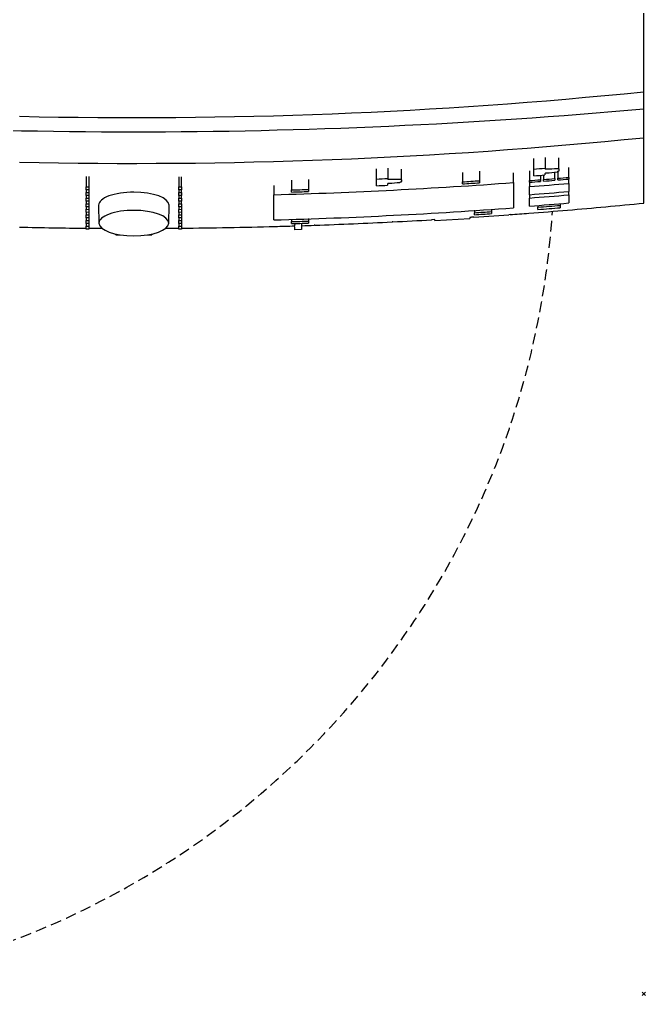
# Model space of a CAD drawing. Header units: millimetres. Extents: x -1 to 597, y -1073 to 67.
# Drawn here: x 232 to 597, y -1073 to -503 of the extents above; entities that cross this region are included whole.
import ezdxf

# ---------------------------------------------------------------- set-up
doc = ezdxf.new("R2010")
doc.units = ezdxf.units.MM
doc.header["$PDMODE"] = 3
doc.linetypes.add('NASCOSTA', pattern=[9.525, 6.35, -3.175])
for name, color, linetype in [('IQ_200_2D', 1, 'Continuous'), ('IQ_204_2D', 7, 'Continuous'), ('IQ_INS_3D', 3, 'Continuous')]:
    doc.layers.add(name, color=color, linetype=linetype)

msp = doc.modelspace()

# ---------------------------------------------------------------- linework, layer by layer
at = {"layer": 'IQ_200_2D'}
for p, q in [((596, -555.17), (596, 0)), ((596, -572.03), (596, -545.17)), ((449.44, -621.19), (449.04, -621.21)), ((472.44, -619.94), (472.04, -619.97)), ((473.93, -619.86), (472.44, -619.94)), ((473.97, -620.42), (473.93, -619.86)), ((473.97, -620.42), (494.39, -619.15)), ((495.04, -618.54), (494.36, -618.59)), ((494.36, -618.59), (494.39, -619.15)), ((495.44, -618.52), (495.04, -618.54)), ((496.85, -618.43), (495.44, -618.52)), ((496.85, -618.43), (517.26, -617)), ((518.04, -616.95), (517.26, -617)), ((396.18, -625.7), (392.18, -625.83)), ((403.94, -623.14), (403.54, -623.15))]:
    msp.add_line(p, q, dxfattribs=at)
at = {"layer": 'IQ_200_2D', "flags": 128}
for points in [[(596, -610.2), (596, -591.12), (596, -572.03)], [(392.18, -625.83), (392.18, -624.51), (392.14, -623.53)], [(396.18, -623.4), (396.18, -624.39), (396.18, -625.7)]]:
    msp.add_lwpolyline(points, dxfattribs=at)
at = {"layer": 'IQ_200_2D'}
for start, end in [(274.40601, 274.83863), (274.83863, 275.69052), (272.01704, 272.87836), (272.886, 273.31785), (274.19745, 274.40601), (268.72628, 269.47044), (269.49906, 269.6413), (270.35642, 270.50088), (270.5295, 271.57416), (271.57416, 271.79178), (271.86884, 272.0094)]:
    msp.add_arc((298.25, 2377.87), 3002.87, start, end, dxfattribs=at)
at = {"layer": 'IQ_204_2D'}
for p, q in [((531.81, -590.37), (531.81, -584.08)), ((538.37, -583.54), (538.37, -589.84)), ((546.34, -590.34), (546.34, -583.69)), ((439.92, -596.17), (439.92, -590.14)), ((446.47, -589.88), (446.47, -595.85)), ((454.45, -596.59), (454.45, -590.38)), ((490.11, -592.32), (490.11, -597.8)), ((500.11, -591.49), (500.11, -597.14)), ((519.91, -598.21), (519.91, -592.53)), ((529.24, -591.29), (529.24, -597.07)), ((543.99, -595.88), (543.99, -592.07)), ((545.74, -591.73), (545.74, -595.74)), ((552.24, -595.19), (552.24, -589.39)), ((270.5, -594.63), (270.5, -600.72)), ((272, -594.63), (272, -600.73)), ((324.5, -594.81), (324.5, -600.73)), ((326, -600.72), (326, -594.81)), ((390.24, -596.85), (390.24, -602.56)), ((400.24, -596.46), (400.24, -602.23)), ((529.24, -598.05), (529.24, -600.57)), ((535.74, -594), (535.74, -596.55)), ((537.49, -593.86), (537.49, -596.41)), ((552.24, -598.7), (552.24, -596.18)), ((270.5, -600.72), (272, -600.73)), ((272, -602.5), (270.5, -602.49)), ((270.5, -602.49), (270.5, -604)), ((270.5, -604), (272, -604.01)), ((272, -602.5), (272, -604.01)), ((324.5, -600.73), (326, -600.72)), ((326, -602.49), (324.5, -602.5)), ((324.5, -602.5), (324.5, -604.01)), ((324.5, -604.01), (326, -604)), ((326, -604), (326, -602.49)), ((379.91, -599.92), (379.91, -605.34)), ((552.24, -605.4), (552.24, -603.43)), ((272, -605.78), (270.5, -605.77)), ((270.5, -605.77), (270.5, -607.28)), ((270.5, -607.28), (272, -607.29)), ((272, -609.06), (270.5, -609.05)), ((270.5, -609.05), (270.5, -610.56)), ((272, -605.78), (272, -607.29)), ((272, -609.06), (272, -610.57)), ((326, -605.77), (324.5, -605.78)), ((324.5, -605.78), (324.5, -607.29)), ((324.5, -607.29), (326, -607.28)), ((326, -609.05), (324.5, -609.06)), ((324.5, -609.06), (324.5, -610.57)), ((326, -607.28), (326, -605.77)), ((326, -610.56), (326, -609.05)), ((529.24, -605.3), (529.24, -607.27)), ((270.5, -610.56), (272, -610.57)), ((272, -612.34), (270.5, -612.33)), ((270.5, -612.33), (270.5, -613.84)), ((270.5, -613.84), (272, -613.86)), ((272, -615.62), (270.5, -615.61)), ((270.5, -615.61), (270.5, -617.12)), ((272, -612.34), (272, -613.86)), ((277.71, -611.43), (277.9, -621.96)), ((318.6, -621.96), (318.79, -611.43)), ((324.5, -610.57), (326, -610.56)), ((326, -612.33), (324.5, -612.34)), ((324.5, -612.34), (324.5, -613.86)), ((324.5, -613.86), (326, -613.84)), ((326, -615.61), (324.5, -615.62)), ((326, -612.33), (326, -613.84)), ((326, -615.61), (326, -617.12)), ((497.11, -614.4), (497.11, -615.84)), ((507.11, -613.78), (507.11, -615.16)), ((534.24, -611.6), (534.24, -612.59)), ((547.24, -610.55), (547.24, -611.54)), ((270.5, -617.12), (272, -617.13)), ((272, -618.9), (270.5, -618.89)), ((270.5, -618.89), (270.5, -620.4)), ((270.5, -620.4), (272, -620.41)), ((272, -615.62), (272, -617.13)), ((272, -618.9), (272, -620.41)), ((324.5, -615.62), (324.5, -617.13)), ((324.5, -617.13), (326, -617.12)), ((326, -618.89), (324.5, -618.9)), ((324.5, -618.9), (324.5, -620.41)), ((324.5, -620.41), (326, -620.4)), ((326, -618.89), (326, -620.4)), ((390.24, -619.67), (390.24, -621.03)), ((400.24, -619.28), (400.24, -620.7)), ((272, -622.18), (270.5, -622.17)), ((270.5, -622.17), (270.5, -623.68)), ((270.5, -623.68), (272, -623.69)), ((272, -625.46), (270.5, -625.45)), ((272, -622.18), (272, -623.69)), ((326, -622.17), (324.5, -622.18)), ((324.5, -622.18), (324.5, -623.69)), ((324.5, -623.69), (326, -623.68)), ((326, -625.45), (324.5, -625.46)), ((326, -622.17), (326, -623.68)), ((392.18, -622.15), (392.14, -623.53)), ((396.18, -622.02), (396.18, -623.4)), ((287.76, -628.69), (287.76, -628.36)), ((287.76, -628.69), (290.02, -628.69)), ((306.48, -628.69), (308.74, -628.69)), ((308.74, -628.36), (308.74, -628.69))]:
    msp.add_line(p, q, dxfattribs=at)
at = {"layer": 'IQ_204_2D', "flags": 128}
for points in [[(531.81, -594.31), (531.81, -592.34), (531.81, -590.37)], [(546.34, -590.34), (546.34, -590.88), (546.34, -591.43)], [(439.92, -600.1), (439.92, -598.14), (439.92, -596.17)], [(454.45, -596.59), (454.45, -597.13), (454.45, -597.67)], [(490.11, -598.98), (490.11, -598.39), (490.11, -597.8)], [(500.11, -597.14), (500.11, -597.73), (500.11, -598.32)], [(519.91, -598.21), (519.91, -605.59), (519.91, -612.98)], [(529.24, -598.05), (529.24, -597.56), (529.24, -597.07)], [(535.74, -596.55), (535.74, -597.05), (535.74, -597.54)], [(537.49, -597.4), (537.49, -596.91), (537.49, -596.41)], [(538.31, -593.1), (538.31, -593.45), (538.31, -593.79)], [(543.99, -595.88), (543.99, -596.38), (543.99, -596.87)], [(545.74, -596.72), (545.74, -596.23), (545.74, -595.74)], [(552.24, -595.19), (552.24, -595.68), (552.24, -596.18)], [(270.5, -602.49), (270.5, -601.6), (270.5, -600.72)], [(270.5, -605.77), (270.5, -604.88), (270.5, -604)], [(272, -600.73), (272, -601.62), (272, -602.5)], [(272, -604.01), (272, -604.9), (272, -605.78)], [(324.5, -602.5), (324.5, -601.62), (324.5, -600.73)], [(324.5, -605.78), (324.5, -604.9), (324.5, -604.01)], [(326, -600.72), (326, -601.6), (326, -602.49)], [(326, -604), (326, -604.88), (326, -605.77)], [(390.24, -603.74), (390.24, -603.15), (390.24, -602.56)], [(400.24, -602.23), (400.24, -602.82), (400.24, -603.41)], [(446.42, -599.1), (446.42, -599.44), (446.42, -599.79)], [(529.24, -605.3), (529.24, -602.94), (529.24, -600.57)], [(552.24, -598.7), (552.24, -601.06), (552.24, -603.43)], [(270.5, -609.05), (270.5, -608.16), (270.5, -607.28)], [(272, -607.29), (272, -608.18), (272, -609.06)], [(324.5, -609.06), (324.5, -608.18), (324.5, -607.29)], [(326, -607.28), (326, -608.16), (326, -609.05)], [(379.91, -620.07), (379.91, -612.7), (379.91, -605.34)], [(529.24, -612), (529.24, -609.63), (529.24, -607.27)], [(552.24, -605.4), (552.24, -607.77), (552.24, -610.13)], [(270.5, -612.33), (270.5, -611.44), (270.5, -610.56)], [(270.5, -615.61), (270.5, -614.73), (270.5, -613.84)], [(272, -610.57), (272, -611.46), (272, -612.34)], [(272, -613.86), (272, -614.74), (272, -615.62)], [(324.5, -612.34), (324.5, -611.46), (324.5, -610.57)], [(324.5, -615.62), (324.5, -614.74), (324.5, -613.86)], [(326, -610.56), (326, -611.44), (326, -612.33)], [(326, -613.84), (326, -614.73), (326, -615.61)], [(507.11, -615.16), (507.11, -615.75), (507.11, -616.34)], [(534.24, -613.97), (534.24, -613.28), (534.24, -612.59)], [(547.24, -611.54), (547.24, -612.23), (547.24, -612.92)], [(270.5, -618.89), (270.5, -618), (270.5, -617.12)], [(270.5, -622.17), (270.5, -621.28), (270.5, -620.4)], [(272, -617.13), (272, -618.02), (272, -618.9)], [(272, -620.41), (272, -621.3), (272, -622.18)], [(324.5, -618.9), (324.5, -618.02), (324.5, -617.13)], [(324.5, -622.18), (324.5, -621.3), (324.5, -620.41)], [(326, -617.12), (326, -618), (326, -618.89)], [(326, -620.4), (326, -621.28), (326, -622.17)], [(390.24, -622.21), (390.24, -621.62), (390.24, -621.03)], [(400.24, -620.7), (400.24, -621.29), (400.24, -621.88)], [(497.11, -617.02), (497.11, -616.43), (497.11, -615.84)], [(270.5, -625.45), (270.5, -624.56), (270.5, -623.68)], [(272, -623.69), (272, -624.58), (272, -625.46)], [(324.5, -625.46), (324.5, -624.58), (324.5, -623.69)], [(326, -623.68), (326, -624.56), (326, -625.45)]]:
    msp.add_lwpolyline(points, dxfattribs=at)
at = {"layer": 'IQ_204_2D'}
for centre, radius, start, end in [((298.25, 2377.87), 2938.17, 268.69823, 275.81627), ((298.25, 2741.76), 3310.34, 264.83085, 275.16046), ((298.25, 2377.87), 2964.89, 268.70996, 275.76366), ((298.25, 2377.87), 2977.41, 274.49918, 274.62576), ((298.25, 2377.87), 2984.32, 271.56807, 274.25965), ((298.25, 2377.87), 2977.41, 272.72721, 272.85353), ((298.25, 2377.87), 2981.85, 273.68913, 273.8817), ((298.25, 2377.87), 2983.03, 273.68767, 273.88016), ((298.25, 2377.87), 2983.89, 274.43987, 274.56507), ((298.25, 2377.87), 2984.87, 274.43841, 274.56356), ((298.25, 2377.87), 2981.34, 274.49324, 274.61856), ((298.25, 2377.87), 2983.89, 274.59878, 274.724), ((298.25, 2377.87), 2984.87, 274.59726, 274.72244), ((298.25, 2377.87), 2983.89, 274.75772, 274.88297), ((298.25, 2377.87), 2984.87, 274.75615, 274.88136), ((298.25, 2377.87), 2981.85, 271.76783, 271.96008), ((298.25, 2377.87), 2983.03, 271.76714, 271.95931), ((298.25, 2377.87), 2981.34, 272.72361, 272.84868), ((298.25, 2377.87), 2987.39, 274.43466, 274.87725), ((298.25, 2377.87), 2992.1, 274.42766, 274.86954), ((298.25, 2377.87), 2994.06, 274.42475, 274.86634), ((298.25, 2377.87), 2999.05, 271.56037, 274.23869), ((298.25, 2377.87), 3000.31, 273.80036, 273.99177), ((298.25, 2377.87), 2998.78, 274.41778, 274.85867), ((298.25, 2377.87), 2999.76, 274.51213, 274.76124), ((298.25, 2377.87), 3001.13, 274.51005, 274.75906), ((298.25, 2377.87), 3000.31, 271.75695, 271.94802), ((298.25, 2377.87), 3001.49, 273.79887, 273.9902), ((298.25, 2377.87), 3001.49, 271.75626, 271.94726)]:
    msp.add_arc(centre, radius, start, end, dxfattribs=at)
at = {"layer": 'IQ_204_2D', "linetype": 'NASCOSTA'}
msp.add_arc((55.56, -583.93), 488.09, 269.9907, 356.3375, dxfattribs=at)
at = {"layer": 'IQ_204_2D'}
for centre, major_axis, ratio, start_param, end_param in [((406.58, 2407.35), (0, 3000.61), 0.995726, 3.186003, 3.188082), ((189.24, 2407.02), (0, 3020.18), 0.995726, 3.258236, 3.260314), ((406.7, 2407.47), (0, 3004.08), 0.995726, 3.155175, 3.15725), ((189.34, 2407.27), (0, 3017.08), 0.995726, 3.227577, 3.22965), ((298.25, -611.38), (20.54, 0), 0.3665, 1.570796, 3.141593), ((298.25, -611.38), (20.54, 0), 0.3665, 0, 1.570796), ((298.25, -621.91), (20.35, 0), 0.3665, 1.570796, 3.141593), ((298.25, -621.91), (20.35, 0), 0.3665, 0, 1.570796), ((298.25, -621.91), (20.35, 0), 0.3665, 3.148465, 4.712389), ((298.25, -621.91), (20.35, 0), 0.3665, 4.712389, 6.276313)]:
    msp.add_ellipse(centre, major_axis=major_axis, ratio=ratio, start_param=start_param, end_param=end_param, dxfattribs=at)
for points in [[(538.37, -589.84), (538.34, -589.88), (538.3, -589.96), (538.33, -590.08), (538.45, -590.18), (538.64, -590.26), (538.91, -590.3), (539.12, -590.31), (539.22, -590.3)], [(546.34, -591.43), (546.34, -591.46), (546.31, -591.54), (546.19, -591.66), (545.99, -591.76), (545.73, -591.85), (545.53, -591.88), (545.43, -591.9)], [(446.47, -595.85), (446.44, -595.89), (446.4, -595.97), (446.43, -596.08), (446.55, -596.19), (446.75, -596.27), (447.02, -596.32), (447.22, -596.33), (447.33, -596.33)], [(454.45, -597.67), (454.45, -597.71), (454.42, -597.79), (454.3, -597.9), (454.1, -598), (453.84, -598.08), (453.64, -598.11), (453.53, -598.12)]]:
    msp.add_open_spline(points, degree=3, dxfattribs=at)
for points, knots in [([(539.22, -592.63), (539.12, -592.65), (538.95, -592.68), (538.74, -592.74), (538.59, -592.8), (538.48, -592.86), (538.39, -592.93), (538.33, -593.01), (538.31, -593.07), (538.31, -593.1)], [0, 0, 0, 0, 0.2, 0.35, 0.475, 0.5875, 0.7, 0.85, 1, 1, 1, 1]), ([(545.43, -590.02), (545.53, -590.01), (545.73, -590.02), (545.97, -590.05), (546.14, -590.11), (546.26, -590.18), (546.33, -590.25), (546.34, -590.31), (546.34, -590.34)], [0, 0, 0, 0, 0.2, 0.4, 0.55, 0.7, 0.85, 1, 1, 1, 1]), ([(453.53, -596.24), (453.64, -596.24), (453.84, -596.25), (454.08, -596.29), (454.25, -596.36), (454.36, -596.43), (454.43, -596.5), (454.45, -596.56), (454.45, -596.59)], [0, 0, 0, 0, 0.2, 0.4, 0.55, 0.7, 0.85, 1, 1, 1, 1]), ([(447.33, -598.66), (447.23, -598.67), (447.02, -598.7), (446.79, -598.77), (446.62, -598.85), (446.5, -598.93), (446.43, -599.01), (446.42, -599.07), (446.42, -599.1)], [0, 0, 0, 0, 0.2, 0.4, 0.55, 0.7, 0.85, 1, 1, 1, 1])]:
    msp.add_open_spline(points, degree=3, knots=knots, dxfattribs=at)
at = {"layer": 'IQ_INS_3D'}
msp.add_point((596, -1072.02), dxfattribs=at)

doc.saveas('drawing.dxf')
